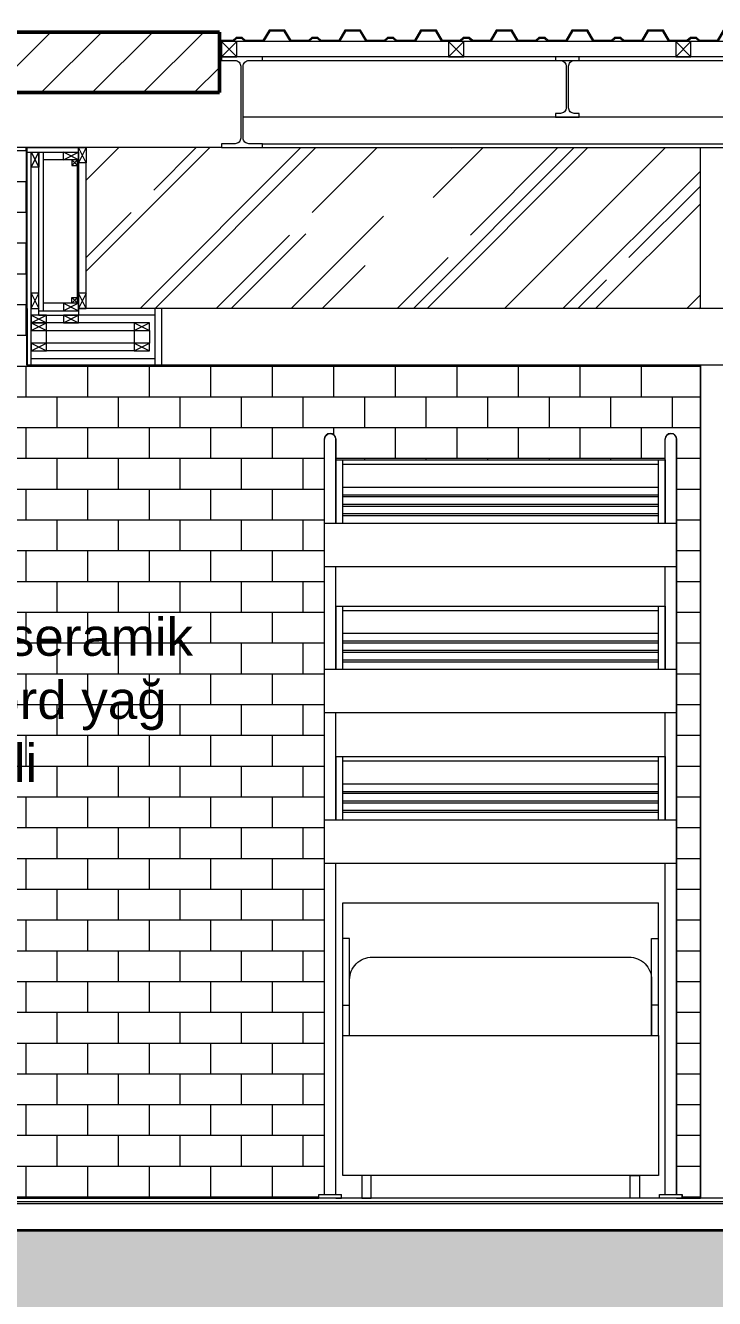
# Model space of a CAD drawing. Header units: millimetres. Extents: x 54215 to 67697, y 23496 to 56611.
# Drawn here: x 55777.1 to 55959.2, y 40581.5 to 40917.7 of the extents above; entities that cross this region are included whole.
import ezdxf

# ---------------------------------------------------------------- set-up
doc = ezdxf.new("R2010")
doc.units = ezdxf.units.MM
for name, color, linetype, lineweight in [('- 0.09', 9, 'Continuous', 9), ('- 0.50', 30, 'Continuous', 50), ('no3_ahsap gorunus arka ince', 53, 'Continuous', 15), ('no3_ahsap gorunus arka kalın', 43, 'Continuous', 15), ('no3_ahsap gorunus on ince', 32, 'Continuous', 13), ('no3_cam gorunus on', 142, 'Continuous', 15), ('no3_cam kesit arka', 141, 'Continuous', 18), ('no3_duvar kaplama', 8, 'Continuous', 0), ('no3_duvar mevcut', 4, 'Continuous', 35), ('no3_döşeme kaplama', 8, 'Continuous', 0), ('no3_kutu profil gorunus', 8, 'Continuous', 0), ('no3_kutuprofil kesit', 74, 'Continuous', 18), ('no3_tefriş arka kalın', 77, 'Continuous', 15), ('no3_yazı duvar', 152, 'Continuous', 0)]:
    doc.layers.add(name, color=color, linetype=linetype, lineweight=lineweight)
doc.layers.add('0 rölöve', color=7, linetype='Continuous', true_color=0xf1380e)
for name, color, linetype, lineweight, true_color in [('no3_ahsap kesit on', 7, 'Continuous', 20, 0xfca103), ('no3_alçıpan kesit', 7, 'Continuous', 20, 0xf5003d), ('no3_tefriş ön ince', 7, 'Continuous', 18, 0x8c1aff)]:
    doc.layers.add(name, color=color, linetype=linetype, lineweight=lineweight, true_color=true_color)
doc.styles.get("Standard").update_dxf_attribs({"font": 'arial.ttf'})

# ---------------------------------------------------------------- blocks, each defined once
blk = doc.blocks.new('altarabaön')
at = {"layer": 'no3_ahsap gorunus arka ince'}
for p, q in [((1700.1, 4220.33), (1783.5, 4220.33)), ((1700.1, 4185.29, -2), (1700.1, 4220.33, -2)), ((1783.5, 4185.29, -2), (1783.5, 4220.33, -2))]:
    blk.add_line(p, q, dxfattribs=at)
at = {"layer": 'no3_ahsap gorunus on ince'}
for p, q in [((1701.9, 4210.92, -2), (1700.1, 4210.92, -2)), ((1701.9, 4185.29, -2), (1701.9, 4210.92, -2)), ((1781.7, 4185.29, -2), (1781.7, 4210.92, -2)), ((1781.7, 4210.92), (1783.5, 4210.92)), ((1700.1, 4193.33), (1701.9, 4193.33)), ((1783.5, 4193.33), (1781.7, 4193.33))]:
    blk.add_line(p, q, dxfattribs=at)
at = {"layer": 'no3_ahsap gorunus on ince', "elevation": -2}
blk.add_lwpolyline([(1783.5, 4185.29), (1783.5, 4148.34), (1700.1, 4148.34), (1700.1, 4185.29)], close=True, dxfattribs=at)
at = {"layer": 'no3_cam gorunus on', "elevation": -2}
blk.add_lwpolyline([(1701.9, 4185.29), (1701.9, 4200.01, -0.414214), (1707.9, 4206.01), (1775.7, 4206.01, -0.414214), (1781.7, 4200.01), (1781.7, 4185.29)], format="xyb", dxfattribs=at)
at = {"layer": 'no3_tefriş arka kalın', "elevation": -2}
for points in [[(1707.59, 4148.34), (1705.1, 4148.34), (1705.1, 4142.33), (1707.59, 4142.33)], [(1776, 4148.34), (1778.49, 4148.34), (1778.49, 4142.33), (1776, 4142.33)]]:
    blk.add_lwpolyline(points, close=True, dxfattribs=at)
blk = doc.blocks.new('ekmekön')
at = {"layer": 'no3_ahsap gorunus arka ince'}
for p, q in [((1700.06, 4330.13, 2), (1783.46, 4330.13, 2)), ((1700.06, 4328.13, 2), (1783.46, 4328.13, 2)), ((1700.06, 4327.63, 2), (1783.46, 4327.63, 2)), ((1700.06, 4325.63, 2), (1783.46, 4325.63, 2)), ((1700.06, 4325.13, 2), (1783.46, 4325.13, 2)), ((1700.06, 4323.13, 2), (1783.46, 4323.13, 2)), ((1700.06, 4322.63, 2), (1783.46, 4322.63, 2)), ((1700.06, 4291.53, 2), (1783.46, 4291.53, 2)), ((1700.06, 4289.53, 2), (1783.46, 4289.53, 2)), ((1700.06, 4289.03, 2), (1783.46, 4289.03, 2)), ((1700.06, 4287.03, 2), (1783.46, 4287.03, 2)), ((1700.06, 4286.53, 2), (1783.46, 4286.53, 2)), ((1700.06, 4284.53, 2), (1783.46, 4284.53, 2)), ((1700.06, 4284.03, 2), (1783.46, 4284.03, 2)), ((1700.06, 4251.78, 2), (1783.46, 4251.78, 2)), ((1700.06, 4249.78, 2), (1783.46, 4249.78, 2)), ((1700.06, 4249.28, 2), (1783.46, 4249.28, 2)), ((1700.06, 4247.28, 2), (1783.46, 4247.28, 2)), ((1700.06, 4246.78, 2), (1783.46, 4246.78, 2)), ((1700.06, 4244.78, 2), (1783.46, 4244.78, 2)), ((1700.06, 4244.28, 2), (1783.46, 4244.28, 2))]:
    blk.add_line(p, q, dxfattribs=at)
at = {"layer": 'no3_ahsap gorunus arka kalın'}
for p, q in [((1698.26, 4337.33), (1785.26, 4337.33)), ((1698.26, 4337.33), (1698.26, 4320.62)), ((1700.06, 4337.33), (1700.06, 4320.62)), ((1700.06, 4336.17), (1783.46, 4336.17)), ((1783.46, 4337.33), (1783.46, 4320.62)), ((1785.26, 4337.33), (1785.26, 4320.62)), ((1698.26, 4298.73), (1785.26, 4298.73)), ((1698.26, 4298.73), (1698.26, 4282.02)), ((1700.06, 4298.73), (1700.06, 4282.02)), ((1700.06, 4297.57), (1783.46, 4297.57)), ((1783.46, 4298.73), (1783.46, 4282.02)), ((1785.26, 4298.73), (1785.26, 4282.02)), ((1698.26, 4258.97), (1785.26, 4258.97)), ((1698.26, 4258.97), (1698.26, 4242.26)), ((1700.06, 4258.97), (1700.06, 4242.26)), ((1700.06, 4257.82), (1783.46, 4257.82)), ((1783.46, 4258.97), (1783.46, 4242.26)), ((1785.26, 4258.97), (1785.26, 4242.26))]:
    blk.add_line(p, q, dxfattribs=at)
at = {"layer": 'no3_ahsap gorunus on ince'}
for points in [[(1695.26, 4320.62), (1788.26, 4320.62), (1788.26, 4309.12), (1695.26, 4309.12)], [(1695.26, 4282.02), (1788.26, 4282.02), (1788.26, 4270.52), (1695.26, 4270.52)], [(1695.26, 4242.26), (1788.26, 4242.26), (1788.26, 4230.76), (1695.26, 4230.76)]]:
    blk.add_lwpolyline(points, close=True, dxfattribs=at)
at = {"layer": 'no3_kutuprofil kesit'}
for p, q in [((1695.26, 4143.33), (1695.26, 4342.83)), ((1698.26, 4320.62), (1698.26, 4342.83)), ((1785.26, 4320.62), (1785.26, 4342.83)), ((1788.26, 4143.33), (1788.26, 4342.83)), ((1698.26, 4282.02), (1698.26, 4309.12)), ((1785.26, 4282.02), (1785.26, 4309.12)), ((1698.26, 4242.26), (1698.26, 4270.52)), ((1785.26, 4242.26), (1785.26, 4270.52)), ((1698.26, 4143.33), (1698.26, 4230.76)), ((1785.26, 4143.33), (1785.26, 4230.76)), ((1693.76, 4142.33), (1693.76, 4143.33)), ((1693.76, 4143.33), (1699.76, 4143.33)), ((1699.76, 4142.33), (1699.76, 4143.33)), ((1783.76, 4142.33), (1783.76, 4143.33)), ((1783.76, 4143.33), (1789.76, 4143.33)), ((1789.76, 4142.33), (1789.76, 4143.33)), ((1695.26, 4142.33), (1693.76, 4142.33)), ((1698.26, 4142.33), (1695.26, 4142.33)), ((1698.26, 4142.33), (1699.76, 4142.33)), ((1785.26, 4142.33), (1783.76, 4142.33)), ((1788.26, 4142.33), (1785.26, 4142.33)), ((1788.26, 4142.33), (1789.76, 4142.33))]:
    blk.add_line(p, q, dxfattribs=at)
for centre in [(1696.76, 4342.83), (1786.76, 4342.83)]:
    blk.add_arc(centre, 1.5, 0, 180, dxfattribs=at)

msp = doc.modelspace()

# ---------------------------------------------------------------- hatches: boundary and pattern name
at = {"layer": '- 0.09'}
h = msp.add_hatch(dxfattribs=at)
h.set_pattern_fill('ANSI31', color=256, scale=3)
h.set_pattern_definition([(45, (55946.68, 40230.165), (-6.73519, 6.73519), [])])
h.paths.add_polyline_path([(55456.888, 40915.963), (55828.388, 40915.963), (55828.388, 40899.963), (55707.888, 40899.963), (55707.888, 40885.463), (55456.888, 40885.463)])
at = {"layer": 'no3_duvar kaplama'}
h = msp.add_hatch(dxfattribs=at)
h.set_pattern_fill('JIS_STN_2.5', color=256, scale=3)
h.set_pattern_definition([(45, (43689.048, 19634.885), (-5.3033009, 5.3033009), []), (45, (43694.343, 19634.885), (-5.3033009, 5.3033009), [3.6, -1.5])])
h.paths.add_polyline_path([(57465.888, 41139.963), (57465.888, 41239.963), (55417.539, 41239.963), (55417.539, 40557.963), (57735.614, 40557.963), (57735.614, 40567.963), (57637.388, 40567.963), (57637.388, 40572.963), (57607.388, 40572.963), (57607.388, 40590.463), (57577.388, 40590.463), (57577.388, 40607.963), (56955.888, 40607.963), (56955.888, 40606.963), (56955.888, 40599.463), (55456.888, 40599.463), (55456.888, 41154.463), (55503.388, 41154.463), (55503.388, 41194.463), (55640.054, 41194.463), (55640.054, 41154.463), (55724.054, 41154.463), (55724.054, 41194.463), (55829.054, 41194.463), (55829.054, 41154.463), (55845.054, 41154.463), (55845.054, 41194.463), (55950.054, 41194.463), (55950.054, 41154.463), (55966.054, 41154.463), (55966.054, 41194.463), (56071.054, 41194.463), (56071.054, 41154.463), (56087.054, 41154.463), (56087.054, 41194.463), (56192.054, 41194.463), (56192.054, 41154.463), (56200.054, 41154.463), (56254.554, 41154.463), (56262.554, 41154.463), (56262.554, 41194.463), (56300.554, 41194.463), (56300.554, 41154.463), (56316.554, 41154.463), (56316.554, 41194.463), (56421.554, 41194.463), (56421.554, 41154.463), (56437.554, 41154.463), (56437.554, 41194.463), (56542.554, 41194.463), (56542.554, 41154.463), (56558.554, 41154.463), (56558.554, 41194.463), (56663.554, 41194.463), (56663.554, 41154.463), (56679.554, 41154.463), (56679.554, 41194.463), (56784.554, 41194.463), (56784.554, 41154.463), (56800.554, 41154.463), (56800.554, 41194.463), (56905.554, 41194.463), (56905.554, 41154.463), (56913.554, 41154.463), (56955.888, 41154.463), (56965.888, 41154.463), (56965.888, 41139.963)])
h = msp.add_hatch(dxfattribs=at)
h.set_pattern_fill('AR-B816', color=256, scale=0.04)
h.set_pattern_definition([(0, (450.062, 14688.1095), (0, 8.128), []), (90, (450.062, 14688.1095), (-8.128, 8.128), [8.128, -8.128])])
h.paths.add_polyline_path([(55777.488, 40885.463), (55712.388, 40885.463), (55712.388, 40607.963), (55854.629, 40607.963), (55854.629, 40608.963), (55856.129, 40608.963), (55856.129, 40808.463), (55856.326, 40809.206), (55856.807, 40809.717), (55857.191, 40809.897), (55857.629, 40809.963), (55858.305, 40809.802), (55858.766, 40809.441), (55859.129, 40808.463), (55859.129, 40802.963), (55946.129, 40802.963), (55946.129, 40808.463), (55946.486, 40809.434), (55946.922, 40809.786), (55947.629, 40809.963), (55948.296, 40809.806), (55948.918, 40809.23), (55949.129, 40808.463), (55949.129, 40608.963), (55950.629, 40608.963), (55950.629, 40607.963), (55955.433, 40607.963), (55955.433, 40827.963), (55777.488, 40827.963)])
h = msp.add_hatch(dxfattribs=at)
h.set_pattern_fill('AR-RROOF', color=251, angle=45)
h.set_pattern_definition([(45, (2906.12, 12507.684), (21.552615, 57.473639), [381, -50.8, 127, -25.4]), (45, (2921.028, 12540.552), (-41.847994, 5.926969), [76.2, -8.382, 152.4, -19.05]), (45, (2899.835, 12531.93), (81.3611205, 105.428207), [203.2, -35.56, 101.6, -25.4])])
h.paths.add_polyline_path([(55955.433, 40885.463), (55839.741, 40885.463), (55828.941, 40885.463), (55793.188, 40885.463), (55793.188, 40881.463), (55793.188, 40846.963), (55793.188, 40842.963), (55813.188, 40842.963), (55955.433, 40842.963)])
h.paths.add_polyline_path([(56216.788, 40885.463), (55970.433, 40885.463), (55970.433, 40842.963), (56216.788, 40842.963)])
h.paths.add_polyline_path([(56564.478, 40885.463), (56296.988, 40885.463), (56296.988, 40842.963), (56564.478, 40842.963)])
h.paths.add_polyline_path([(56890.888, 40885.463), (56579.478, 40885.463), (56579.478, 40842.963), (56890.888, 40842.963)])

# ---------------------------------------------------------------- linework, layer by layer
at = {"layer": '- 0.50'}
for p, q in [((55828.388, 40915.963), (55456.888, 40915.963)), ((55828.388, 40915.963), (55828.388, 40899.963)), ((55828.388, 40899.963), (55707.888, 40899.963))]:
    msp.add_line(p, q, dxfattribs=at)
at = {"layer": '0 rölöve'}
for q in [(55777.488, 40885.463), (55777.488, 40827.963)]:
    msp.add_line((55777.488, 40842.963), q, dxfattribs=at)
at = {"layer": 'no3_ahsap kesit on'}
for p, q in [((55813.188, 40842.963), (55791.188, 40842.963)), ((55791.188, 40842.963), (55791.188, 40841.163)), ((55811.388, 40827.963), (55811.388, 40842.963)), ((55813.188, 40827.963), (55813.188, 40842.963)), ((55811.388, 40841.163), (55791.188, 40841.163))]:
    msp.add_line(p, q, dxfattribs=at)
for points in [[(55778.688, 40827.963), (55813.188, 40827.963), (55813.188, 40842.963)], [(55778.688, 40829.763), (55811.388, 40829.763), (55811.388, 40842.963)]]:
    msp.add_lwpolyline(points, dxfattribs=at)
at = {"layer": 'no3_alçıpan kesit'}
for p, q in [((55777.488, 40827.963), (55777.488, 40885.463)), ((55777.488, 40885.463), (55791.188, 40885.463)), ((55777.488, 40884.263), (55791.188, 40884.263)), ((55778.688, 40827.963), (55778.688, 40884.263)), ((55780.688, 40841.163), (55780.688, 40884.263)), ((55781.888, 40842.363), (55781.888, 40884.263)), ((55780.688, 40842.363), (55791.188, 40842.363)), ((55780.688, 40841.163), (55791.188, 40841.163))]:
    msp.add_line(p, q, dxfattribs=at)
at = {"layer": 'no3_cam kesit arka'}
msp.add_lwpolyline([(55791.188, 40882.163), (55791.188, 40844.463), (55790.888, 40844.463), (55790.888, 40882.163)], close=True, dxfattribs=at)
at = {"layer": 'no3_duvar kaplama'}
for p, q in [((55787.188, 40882.263), (55781.888, 40882.263)), ((55793.188, 40846.963), (55793.188, 40881.463)), ((55787.188, 40844.363), (55781.888, 40844.363))]:
    msp.add_line(p, q, dxfattribs=at)
for points in [[(55777.488, 40885.463), (55712.388, 40885.463)], [(55712.388, 40607.963), (55854.629, 40607.963), (55854.629, 40608.963), (55856.129, 40608.963), (55856.129, 40808.463), (55856.326, 40809.206), (55856.807, 40809.717), (55857.191, 40809.897), (55857.629, 40809.963), (55858.305, 40809.802), (55858.766, 40809.441), (55859.129, 40808.463), (55859.129, 40802.963), (55946.129, 40802.963), (55946.129, 40808.463), (55946.486, 40809.434), (55946.922, 40809.786), (55947.629, 40809.963), (55948.296, 40809.806), (55948.918, 40809.23), (55949.129, 40808.463), (55949.129, 40608.963), (55950.629, 40608.963), (55950.629, 40607.963), (55955.433, 40607.963), (55955.433, 40827.963), (55777.488, 40827.963), (55777.488, 40885.463)]]:
    msp.add_lwpolyline(points, dxfattribs=at)
at = {"layer": 'no3_duvar mevcut'}
msp.add_line((56955.888, 40599.463), (55456.888, 40599.463), dxfattribs=at)
at = {"layer": 'no3_döşeme kaplama'}
for p, q in [((56955.888, 40607.963), (55456.888, 40607.963)), ((56955.888, 40606.963), (55456.888, 40606.963)), ((56955.888, 40606.463), (55456.888, 40606.463))]:
    msp.add_line(p, q, dxfattribs=at)
at = {"layer": 'no3_kutu profil gorunus'}
for p, q in [((56955.277, 40913.463), (55828.388, 40913.463)), ((56263.595, 40909.463), (55828.388, 40909.463)), ((55839.741, 40908.443), (56252.795, 40908.443)), ((56257.865, 40893.463), (55834.671, 40893.463)), ((55839.741, 40886.483), (56252.795, 40886.483)), ((55828.941, 40885.463), (55707.888, 40885.463)), ((55839.741, 40885.463), (56252.795, 40885.463)), ((55805.888, 40839.163), (55782.688, 40839.163)), ((55809.888, 40837.163), (55809.888, 40833.763)), ((55805.888, 40831.763), (55782.688, 40831.763))]:
    msp.add_line(p, q, dxfattribs=at)
msp.add_lwpolyline([(55805.888, 40837.163), (55805.888, 40833.763), (55782.688, 40833.763), (55782.688, 40837.163)], close=True, dxfattribs=at)
at = {"layer": 'no3_kutuprofil kesit'}
for p, q in [((55832.941, 40913.463), (55828.941, 40909.463)), ((55828.941, 40913.463), (55832.941, 40909.463)), ((55892.941, 40913.463), (55888.941, 40909.463)), ((55888.941, 40913.463), (55892.941, 40909.463)), ((55952.941, 40913.463), (55948.941, 40909.463)), ((55948.941, 40913.463), (55952.941, 40909.463)), ((55778.688, 40884.263), (55780.688, 40880.263)), ((55778.688, 40880.263), (55780.688, 40884.263)), ((55787.188, 40882.263), (55791.188, 40884.263)), ((55791.188, 40882.263), (55787.188, 40884.263)), ((55793.188, 40881.463), (55791.188, 40885.463)), ((55793.188, 40885.463), (55791.188, 40881.463)), ((55790.888, 40882.263), (55789.388, 40880.763)), ((55789.388, 40882.263), (55790.888, 40880.763)), ((55778.688, 40842.963), (55780.688, 40846.963)), ((55778.688, 40846.963), (55780.688, 40842.963)), ((55790.888, 40844.363), (55789.388, 40845.863)), ((55789.388, 40844.363), (55790.888, 40845.863)), ((55793.188, 40846.963), (55791.188, 40842.963)), ((55793.188, 40842.963), (55791.188, 40846.963)), ((55787.188, 40844.363), (55791.188, 40842.363)), ((55791.188, 40844.363), (55787.188, 40842.363)), ((55778.688, 40841.163), (55782.688, 40839.163)), ((55778.688, 40839.163), (55782.688, 40841.163)), ((55778.688, 40839.163), (55782.688, 40837.163)), ((55778.688, 40837.163), (55782.688, 40839.163)), ((55787.188, 40841.163), (55791.188, 40839.163)), ((55787.188, 40839.163), (55791.188, 40841.163)), ((55805.888, 40839.163), (55809.888, 40837.163)), ((55805.888, 40837.163), (55809.888, 40839.163)), ((55778.688, 40833.763), (55782.688, 40831.763)), ((55778.688, 40831.763), (55782.688, 40833.763)), ((55805.888, 40833.763), (55809.888, 40831.763)), ((55805.888, 40831.763), (55809.888, 40833.763))]:
    msp.add_line(p, q, dxfattribs=at)
for points in [[(55843.595, 40916.463), (55841.495, 40916.463), (55839.895, 40913.763), (55835.295, 40913.763), (55834.395, 40914.563), (55832.795, 40914.563), (55831.895, 40913.763), (55828.388, 40913.763)], [(55843.595, 40916.163), (55841.666, 40916.163), (55840.066, 40913.463), (55835.181, 40913.463), (55834.281, 40914.263), (55832.909, 40914.263), (55832.009, 40913.463), (55828.388, 40913.463)], [(55863.595, 40916.463), (55861.495, 40916.463), (55859.895, 40913.763), (55855.295, 40913.763), (55854.395, 40914.563), (55852.795, 40914.563), (55851.895, 40913.763), (55847.295, 40913.763), (55845.695, 40916.463), (55843.595, 40916.463)], [(55863.595, 40916.163), (55861.666, 40916.163), (55860.066, 40913.463), (55855.181, 40913.463), (55854.281, 40914.263), (55852.909, 40914.263), (55852.009, 40913.463), (55847.124, 40913.463), (55845.524, 40916.163), (55843.595, 40916.163)], [(55883.595, 40916.463), (55881.495, 40916.463), (55879.895, 40913.763), (55875.295, 40913.763), (55874.395, 40914.563), (55872.795, 40914.563), (55871.895, 40913.763), (55867.295, 40913.763), (55865.695, 40916.463), (55863.595, 40916.463)], [(55883.595, 40916.163), (55881.666, 40916.163), (55880.066, 40913.463), (55875.181, 40913.463), (55874.281, 40914.263), (55872.909, 40914.263), (55872.009, 40913.463), (55867.124, 40913.463), (55865.524, 40916.163), (55863.595, 40916.163)], [(55903.595, 40916.463), (55901.495, 40916.463), (55899.895, 40913.763), (55895.295, 40913.763), (55894.395, 40914.563), (55892.795, 40914.563), (55891.895, 40913.763), (55887.295, 40913.763), (55885.695, 40916.463), (55883.595, 40916.463)], [(55903.595, 40916.163), (55901.666, 40916.163), (55900.066, 40913.463), (55895.181, 40913.463), (55894.281, 40914.263), (55892.909, 40914.263), (55892.009, 40913.463), (55887.124, 40913.463), (55885.524, 40916.163), (55883.595, 40916.163)], [(55923.595, 40916.463), (55921.495, 40916.463), (55919.895, 40913.763), (55915.295, 40913.763), (55914.395, 40914.563), (55912.795, 40914.563), (55911.895, 40913.763), (55907.295, 40913.763), (55905.695, 40916.463), (55903.595, 40916.463)], [(55923.595, 40916.163), (55921.666, 40916.163), (55920.066, 40913.463), (55915.181, 40913.463), (55914.281, 40914.263), (55912.909, 40914.263), (55912.009, 40913.463), (55907.124, 40913.463), (55905.524, 40916.163), (55903.595, 40916.163)], [(55943.595, 40916.463), (55941.495, 40916.463), (55939.895, 40913.763), (55935.295, 40913.763), (55934.395, 40914.563), (55932.795, 40914.563), (55931.895, 40913.763), (55927.295, 40913.763), (55925.695, 40916.463), (55923.595, 40916.463)], [(55943.595, 40916.163), (55941.666, 40916.163), (55940.066, 40913.463), (55935.181, 40913.463), (55934.281, 40914.263), (55932.909, 40914.263), (55932.009, 40913.463), (55927.124, 40913.463), (55925.524, 40916.163), (55923.595, 40916.163)], [(55963.595, 40916.463), (55961.495, 40916.463), (55959.895, 40913.763), (55955.295, 40913.763), (55954.395, 40914.563), (55952.795, 40914.563), (55951.895, 40913.763), (55947.295, 40913.763), (55945.695, 40916.463), (55943.595, 40916.463)], [(55963.595, 40916.163), (55961.666, 40916.163), (55960.066, 40913.463), (55955.181, 40913.463), (55954.281, 40914.263), (55952.909, 40914.263), (55952.009, 40913.463), (55947.124, 40913.463), (55945.524, 40916.163), (55943.595, 40916.163)]]:
    msp.add_lwpolyline(points, dxfattribs=at)
for points in [[(55828.941, 40913.463), (55828.941, 40909.463), (55832.941, 40909.463), (55832.941, 40913.463)], [(55888.941, 40913.463), (55888.941, 40909.463), (55892.941, 40909.463), (55892.941, 40913.463)], [(55948.941, 40913.463), (55948.941, 40909.463), (55952.941, 40909.463), (55952.941, 40913.463)], [(55780.688, 40880.263), (55778.688, 40880.263), (55778.688, 40884.263), (55780.688, 40884.263)], [(55791.188, 40884.263), (55791.188, 40882.263), (55787.188, 40882.263), (55787.188, 40884.263)], [(55791.188, 40885.463), (55793.188, 40885.463), (55793.188, 40881.463), (55791.188, 40881.463)], [(55790.888, 40882.263), (55789.388, 40882.263), (55789.388, 40880.763), (55790.888, 40880.763)], [(55780.688, 40846.963), (55778.688, 40846.963), (55778.688, 40842.963), (55780.688, 40842.963)], [(55790.888, 40844.363), (55789.388, 40844.363), (55789.388, 40845.863), (55790.888, 40845.863)], [(55791.188, 40842.963), (55793.188, 40842.963), (55793.188, 40846.963), (55791.188, 40846.963)], [(55791.188, 40842.363), (55791.188, 40844.363), (55787.188, 40844.363), (55787.188, 40842.363)], [(55778.688, 40841.163), (55778.688, 40839.163), (55782.688, 40839.163), (55782.688, 40841.163)], [(55778.688, 40839.163), (55778.688, 40837.163), (55782.688, 40837.163), (55782.688, 40839.163)], [(55787.188, 40841.163), (55787.188, 40839.163), (55791.188, 40839.163), (55791.188, 40841.163)], [(55805.888, 40839.163), (55805.888, 40837.163), (55809.888, 40837.163), (55809.888, 40839.163)], [(55778.688, 40833.763), (55778.688, 40831.763), (55782.688, 40831.763), (55782.688, 40833.763)], [(55805.888, 40833.763), (55805.888, 40831.763), (55809.888, 40831.763), (55809.888, 40833.763)]]:
    msp.add_lwpolyline(points, close=True, dxfattribs=at)
for points in [[(55834.671, 40887.983), (55834.671, 40906.943, -0.4142136), (55836.171, 40908.443), (55839.741, 40908.443), (55839.741, 40909.463), (55828.941, 40909.463), (55828.941, 40908.443), (55832.511, 40908.443, -0.4142136), (55834.011, 40906.943), (55834.011, 40887.983, -0.4142136), (55832.511, 40886.483), (55828.941, 40886.483), (55828.941, 40885.463), (55839.741, 40885.463), (55839.741, 40886.483), (55836.171, 40886.483, -0.4142136)], [(55920.632, 40895.983), (55920.632, 40906.943, -0.4142136), (55922.132, 40908.443), (55923.452, 40908.443), (55923.452, 40909.463), (55917.152, 40909.463), (55917.152, 40908.443), (55918.472, 40908.443, -0.4142136), (55919.972, 40906.943), (55919.972, 40895.983, -0.4142136), (55918.472, 40894.483), (55917.152, 40894.483), (55917.152, 40893.463), (55923.452, 40893.463), (55923.452, 40894.483), (55922.132, 40894.483, -0.4142136)]]:
    msp.add_lwpolyline(points, format="xyb", close=True, dxfattribs=at)
at = {"layer": 'no3_tefriş ön ince'}
for p, q in [((55955.433, 40842.963), (55955.433, 40885.463)), ((56901.843, 40842.963), (55813.188, 40842.963)), ((56905.888, 40827.963), (55777.488, 40827.963)), ((55955.433, 40827.963), (55955.433, 40607.963))]:
    msp.add_line(p, q, dxfattribs=at)

# ---------------------------------------------------------------- block references
at = {"layer": '0 rölöve'}
for name in ['ekmekön', 'altarabaön']:
    msp.add_blockref(name, (54160.866, 36465.635), dxfattribs=at)

# ---------------------------------------------------------------- texts
at = {"layer": 'no3_yazı duvar', "insert": (55749.212, 40761.224), "char_height": 10, "width": 99.63757, "attachment_point": 1}
msp.add_mtext('neoseramik oxford yağ yeşili', dxfattribs=at)

doc.saveas('drawing.dxf')
